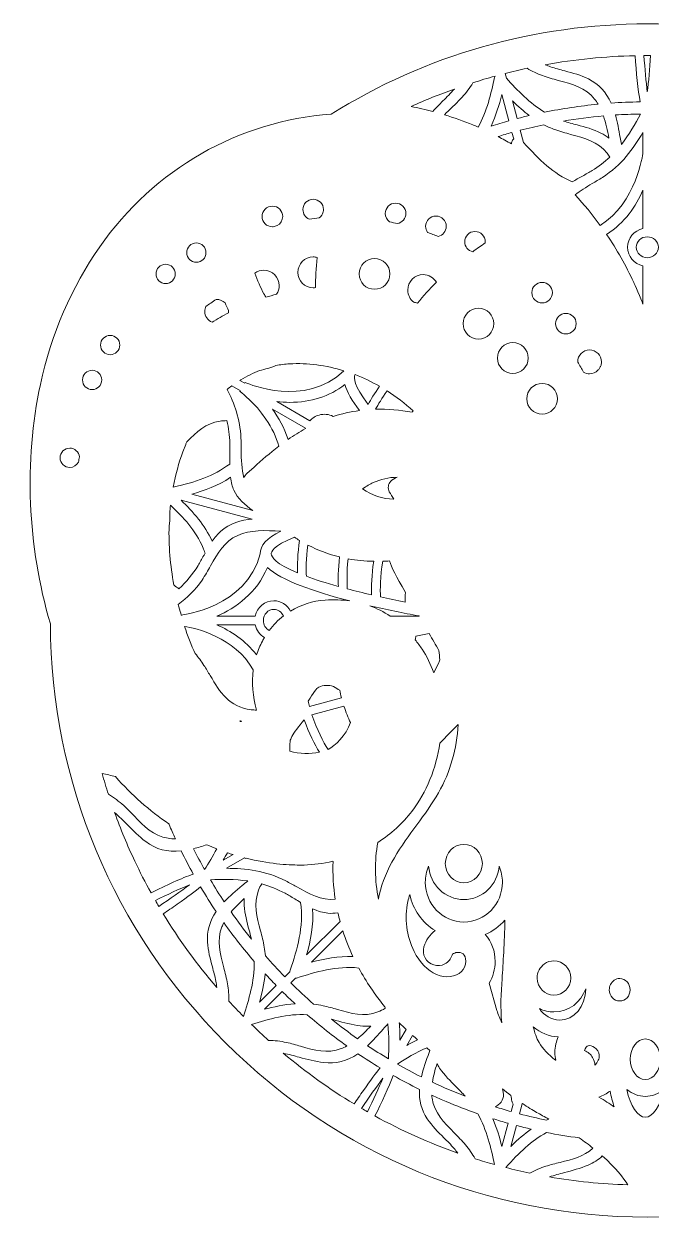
# Model space of a CAD drawing. Header units: millimetres. Extents: x 21 to 1249, y -321 to -29.
# Drawn here: x 951.9 to 1101.2, y -321 to -36.7 of the extents above; entities that cross this region are included whole.
import ezdxf

# ---------------------------------------------------------------- set-up
doc = ezdxf.new("R2010")
doc.units = ezdxf.units.MM
doc.header["$MEASUREMENT"] = 0
doc.layers.add('Layer 1', color=7, linetype='Continuous')

msp = doc.modelspace()

# ---------------------------------------------------------------- linework, layer by layer
at = {"layer": 'Layer 1', "lineweight": 0}
for points, knots in [([(1244.61, -123.29), (1244.06, -120.81), (1243.41, -118.34), (1242.69, -115.95), (1240.98, -110.27), (1238.72, -104.78), (1235.97, -99.64), (1232.57, -93.29), (1228.46, -87.51), (1223.75, -82.47), (1211.8, -69.69), (1196.03, -61.88), (1178.14, -59.89), (1155.08, -44.74), (1128.17, -36.73), (1100.31, -36.73), (1073.53, -36.73), (1047.5, -44.17), (1025.03, -58.25), (1002.99, -59.79), (982.92, -71.31), (969.94, -89.86), (963.28, -99.38), (958.4, -110.71), (955.83, -122.62), (951.89, -140.87), (952.73, -161.11), (958.19, -179.61), (958.39, -217.29), (973.17, -252.71), (999.81, -279.36), (1026.66, -306.2), (1062.35, -320.98), (1100.31, -320.98), (1138.28, -320.98), (1173.97, -306.2), (1200.81, -279.36), (1227.05, -253.12), (1241.82, -218.26), (1242.41, -181.19), (1248, -162.58), (1248.78, -142.01), (1244.61, -123.29)], [0, 0, 0, 0, 1, 1, 1, 2, 2, 2, 3, 3, 3, 4, 4, 4, 5, 5, 5, 6, 6, 6, 7, 7, 7, 8, 8, 8, 9, 9, 9, 10, 10, 10, 11, 11, 11, 12, 12, 12, 13, 13, 13, 14, 14, 14, 14]), ([(1097.44, -44.32), (1097.67, -48.18), (1098.06, -52.61), (1098.66, -55.3), (1096.28, -55.34), (1093.95, -55.44), (1091.73, -55.6), (1090.53, -52.95), (1088.76, -51.07), (1086.33, -49.86), (1084.51, -48.95), (1082.55, -48.43), (1080.66, -47.93), (1079.54, -47.63), (1078.38, -47.33), (1077.28, -46.94), (1076.85, -46.8), (1076.43, -46.63), (1076.02, -46.46), (1083.08, -45.18), (1090.25, -44.46), (1097.44, -44.32)], [0, 0, 0, 0, 1, 1, 1, 2, 2, 2, 3, 3, 3, 4, 4, 4, 5, 5, 5, 6, 6, 6, 7, 7, 7, 7]), ([(1100.06, -44.29), (1100.41, -44.29), (1100.76, -44.3), (1101.11, -44.3), (1100.9, -47.37), (1100.62, -50.59), (1100.32, -52.94), (1100.02, -50.59), (1099.74, -47.37), (1099.52, -44.29), (1099.7, -44.29), (1099.88, -44.29), (1100.06, -44.29)], [0, 0, 0, 0, 1, 1, 1, 2, 2, 2, 3, 3, 3, 4, 4, 4, 4]), ([(1071.69, -47.31), (1072.88, -48.01), (1074.08, -48.58), (1075.33, -49.04), (1076.58, -49.49), (1077.87, -49.84), (1079.12, -50.18), (1082.45, -51.07), (1085.59, -51.92), (1087.78, -54.66), (1088.06, -55.02), (1088.33, -55.42), (1088.6, -55.87), (1084.3, -56.28), (1080.02, -56.92), (1075.87, -57.76), (1072.31, -55.62), (1069.39, -52.61), (1066.77, -49.65), (1066.77, -49.65), (1066.47, -48.54), (1066.47, -48.54), (1068.2, -48.1), (1069.94, -47.69), (1071.69, -47.31)], [0, 0, 0, 0, 1, 1, 1, 2, 2, 2, 3, 3, 3, 4, 4, 4, 5, 5, 5, 6, 6, 6, 7, 7, 7, 8, 8, 8, 8]), ([(1056.24, -54.19), (1057.19, -53.14), (1058.04, -52), (1058.8, -50.75), (1060.55, -50.19), (1062.3, -49.67), (1064.07, -49.18), (1064.02, -49.28), (1063.97, -49.39), (1063.95, -49.51), (1063.1, -53.32), (1062.16, -57.58), (1060.05, -61.33), (1059.64, -61.15), (1059.22, -60.96), (1058.8, -60.79), (1056.57, -59.88), (1054.31, -59.08), (1052.02, -58.38), (1052.58, -57.8), (1053.17, -57.24), (1053.77, -56.66), (1054.59, -55.88), (1055.44, -55.06), (1056.24, -54.19)], [0, 0, 0, 0, 1, 1, 1, 2, 2, 2, 3, 3, 3, 4, 4, 4, 5, 5, 5, 6, 6, 6, 7, 7, 7, 8, 8, 8, 8]), ([(1054.38, -52.25), (1053.51, -53.23), (1052.57, -54.17), (1051.66, -55.08), (1050.84, -55.89), (1050.02, -56.72), (1049.22, -57.59), (1047.53, -57.14), (1045.83, -56.74), (1044.12, -56.41), (1047.48, -54.88), (1050.9, -53.5), (1054.38, -52.25)], [0, 0, 0, 0, 1, 1, 1, 2, 2, 2, 3, 3, 3, 4, 4, 4, 4]), ([(1067.35, -59.82), (1065.94, -60.21), (1064.52, -60.64), (1063.11, -61.09), (1064.27, -58.62), (1065.06, -56.01), (1065.68, -53.58), (1065.68, -53.58), (1067.35, -59.82), (1067.35, -59.82)], [0, 0, 0, 0, 1, 1, 1, 2, 2, 2, 3, 3, 3, 3]), ([(1069.35, -59.28), (1069.35, -59.28), (1068.21, -55.05), (1068.21, -55.05), (1069.61, -56.45), (1070.92, -57.6), (1072.21, -58.57), (1071.3, -58.78), (1070.35, -59.02), (1069.35, -59.28)], [0, 0, 0, 0, 1, 1, 1, 2, 2, 2, 3, 3, 3, 3]), ([(1080.39, -59.87), (1083.51, -59.34), (1086.69, -58.94), (1089.86, -58.66), (1090.44, -60.33), (1090.84, -62.13), (1091.2, -63.93), (1090.61, -63.47), (1089.98, -63.08), (1089.29, -62.73), (1087.46, -61.82), (1085.5, -61.3), (1083.61, -60.8), (1082.54, -60.52), (1081.44, -60.23), (1080.39, -59.87)], [0, 0, 0, 0, 1, 1, 1, 2, 2, 2, 3, 3, 3, 4, 4, 4, 5, 5, 5, 5]), ([(1094.16, -65.44), (1094.05, -64.88), (1093.95, -64.32), (1093.86, -63.77), (1093.54, -61.99), (1093.22, -60.16), (1092.74, -58.43), (1094.68, -58.31), (1096.68, -58.23), (1098.7, -58.2), (1097.47, -60.53), (1096, -63.11), (1094.16, -65.44)], [0, 0, 0, 0, 1, 1, 1, 2, 2, 2, 3, 3, 3, 4, 4, 4, 4]), ([(1082.07, -63.05), (1085.4, -63.94), (1088.54, -64.79), (1090.73, -67.54), (1090.96, -67.82), (1091.17, -68.13), (1091.38, -68.47), (1090.1, -69.68), (1088.72, -70.73), (1087.19, -71.67), (1086.49, -72.1), (1085.7, -72.54), (1084.87, -73), (1084.06, -73.44), (1083.23, -73.89), (1082.42, -74.38), (1078.01, -72.39), (1074.6, -69.18), (1070.88, -64.99), (1070.88, -64.99), (1070.09, -62.07), (1070.09, -62.07), (1071.94, -61.59), (1073.82, -61.15), (1075.68, -60.76), (1076.54, -61.2), (1077.41, -61.59), (1078.29, -61.91), (1079.53, -62.36), (1080.83, -62.71), (1082.07, -63.05)], [0, 0, 0, 0, 1, 1, 1, 2, 2, 2, 3, 3, 3, 4, 4, 4, 5, 5, 5, 6, 6, 6, 7, 7, 7, 8, 8, 8, 9, 9, 9, 10, 10, 10, 10]), ([(1068.51, -64.13), (1068.28, -64.3), (1068.12, -64.55), (1068.06, -64.85), (1068.02, -65.01), (1067.99, -65.17), (1067.95, -65.33), (1066.91, -64.72), (1065.85, -64.13), (1064.78, -63.57), (1065.89, -63.23), (1067, -62.9), (1068.09, -62.6), (1068.09, -62.6), (1068.51, -64.13), (1068.51, -64.13)], [0, 0, 0, 0, 1, 1, 1, 2, 2, 2, 3, 3, 3, 4, 4, 4, 5, 5, 5, 5]), ([(1099.28, -67.58), (1099.28, -67.58), (1097.67, -79.47), (1089.11, -84.73), (1087.24, -82.15), (1085.24, -79.72), (1083.11, -77.46), (1084.33, -76.49), (1085.74, -75.65), (1087.22, -74.77), (1088, -74.3), (1088.82, -73.82), (1089.63, -73.3), (1094.18, -70.39), (1097.01, -66.5), (1099.28, -62.58), (1099.28, -62.58), (1099.28, -67.58), (1099.28, -67.58)], [0, 0, 0, 0, 1, 1, 1, 2, 2, 2, 3, 3, 3, 4, 4, 4, 5, 5, 5, 6, 6, 6, 6]), ([(1099.28, -85.5), (1097.16, -85.96), (1095.61, -87.8), (1095.61, -89.94), (1095.61, -92.08), (1097.16, -93.92), (1099.29, -94.38), (1099.29, -94.38), (1099.29, -103.49), (1099.29, -103.49), (1098.87, -102.39), (1097.21, -98.58), (1097.08, -98.31), (1095.23, -94.32), (1093.06, -90.48), (1090.62, -86.87), (1094.97, -84.15), (1097.65, -80.09), (1099.28, -76.38), (1099.28, -76.38), (1099.28, -85.5), (1099.28, -85.5)], [0, 0, 0, 0, 1, 1, 1, 2, 2, 2, 3, 3, 3, 4, 4, 4, 5, 5, 5, 6, 6, 6, 7, 7, 7, 7]), ([(1020.77, -78.52), (1022.13, -78.52), (1023.23, -79.62), (1023.23, -80.98), (1023.23, -81.05), (1023.22, -81.12), (1023.22, -81.19), (1023.22, -81.19), (1023.16, -81.53), (1023.16, -81.53), (1023.03, -82.11), (1022.68, -82.62), (1022.19, -82.97), (1021.42, -83.04), (1020.62, -83.13), (1019.82, -83.24), (1018.91, -82.85), (1018.32, -81.97), (1018.32, -80.98), (1018.32, -79.62), (1019.42, -78.52), (1020.77, -78.52)], [0, 0, 0, 0, 1, 1, 1, 2, 2, 2, 3, 3, 3, 4, 4, 4, 5, 5, 5, 6, 6, 6, 7, 7, 7, 7]), ([(1040.38, -79.44), (1041.74, -79.44), (1042.84, -80.54), (1042.84, -81.9), (1042.84, -83.07), (1042, -84.07), (1040.87, -84.3), (1040.23, -84.15), (1039.6, -84.02), (1038.97, -83.89), (1038.31, -83.43), (1037.93, -82.7), (1037.93, -81.9), (1037.93, -80.54), (1039.03, -79.44), (1040.38, -79.44)], [0, 0, 0, 0, 1, 1, 1, 2, 2, 2, 3, 3, 3, 4, 4, 4, 5, 5, 5, 5]), ([(1011.06, -80.15), (1012.41, -80.15), (1013.51, -81.26), (1013.51, -82.61), (1013.51, -83.53), (1012.99, -84.38), (1012.17, -84.79), (1011.86, -84.88), (1011.56, -84.96), (1011.26, -85.05), (1011.19, -85.06), (1011.13, -85.06), (1011.06, -85.06), (1009.71, -85.06), (1008.61, -83.96), (1008.61, -82.61), (1008.61, -81.26), (1009.71, -80.15), (1011.06, -80.15)], [0, 0, 0, 0, 1, 1, 1, 2, 2, 2, 3, 3, 3, 4, 4, 4, 5, 5, 5, 6, 6, 6, 6]), ([(1050.55, -87.36), (1049.73, -87.03), (1048.88, -86.7), (1047.99, -86.39), (1047.7, -85.97), (1047.54, -85.48), (1047.54, -84.97), (1047.54, -83.62), (1048.64, -82.52), (1050, -82.52), (1051.35, -82.52), (1052.45, -83.62), (1052.45, -84.97), (1052.45, -86.12), (1051.65, -87.11), (1050.55, -87.36)], [0, 0, 0, 0, 1, 1, 1, 2, 2, 2, 3, 3, 3, 4, 4, 4, 5, 5, 5, 5]), ([(1056.84, -88.64), (1056.84, -87.29), (1057.94, -86.19), (1059.29, -86.19), (1060.65, -86.19), (1061.75, -87.29), (1061.75, -88.64), (1061.75, -88.73), (1061.74, -88.82), (1061.73, -88.91), (1060.77, -89.56), (1059.79, -90.26), (1058.75, -91.03), (1057.65, -90.78), (1056.84, -89.79), (1056.84, -88.64)], [0, 0, 0, 0, 1, 1, 1, 2, 2, 2, 3, 3, 3, 4, 4, 4, 5, 5, 5, 5]), ([(1100.32, -87.45), (1101.77, -87.45), (1102.96, -88.57), (1102.96, -89.94), (1102.96, -91.31), (1101.77, -92.43), (1100.32, -92.43), (1098.86, -92.43), (1097.68, -91.31), (1097.68, -89.94), (1097.68, -88.57), (1098.86, -87.45), (1100.32, -87.45)], [0, 0, 0, 0, 1, 1, 1, 2, 2, 2, 3, 3, 3, 4, 4, 4, 4]), ([(992.96, -88.92), (994.22, -88.92), (995.25, -89.95), (995.25, -91.22), (995.25, -92.49), (994.22, -93.52), (992.96, -93.52), (991.69, -93.52), (990.66, -92.49), (990.66, -91.22), (990.66, -89.95), (991.69, -88.92), (992.96, -88.92)], [0, 0, 0, 0, 1, 1, 1, 2, 2, 2, 3, 3, 3, 4, 4, 4, 4]), ([(1020.77, -92.25), (1021.09, -92.25), (1021.41, -92.29), (1021.71, -92.38), (1021.47, -94.94), (1021.34, -97.3), (1021.33, -99.54), (1021.15, -99.57), (1020.96, -99.59), (1020.77, -99.59), (1018.75, -99.59), (1017.11, -97.94), (1017.11, -95.92), (1017.11, -93.9), (1018.75, -92.25), (1020.77, -92.25)], [0, 0, 0, 0, 1, 1, 1, 2, 2, 2, 3, 3, 3, 4, 4, 4, 5, 5, 5, 5]), ([(1035.37, -92.63), (1037.4, -92.63), (1039.04, -94.27), (1039.04, -96.3), (1039.04, -98.32), (1037.4, -99.96), (1035.37, -99.96), (1033.35, -99.96), (1031.71, -98.32), (1031.71, -96.3), (1031.71, -94.27), (1033.35, -92.63), (1035.37, -92.63)], [0, 0, 0, 0, 1, 1, 1, 2, 2, 2, 3, 3, 3, 4, 4, 4, 4]), ([(985.64, -94), (986.91, -94), (987.94, -95.03), (987.94, -96.3), (987.94, -97.56), (986.91, -98.6), (985.64, -98.6), (984.38, -98.6), (983.35, -97.56), (983.35, -96.3), (983.35, -95.03), (984.38, -94), (985.64, -94)], [0, 0, 0, 0, 1, 1, 1, 2, 2, 2, 3, 3, 3, 4, 4, 4, 4]), ([(1009.01, -95.42), (1011.03, -95.42), (1012.68, -97.06), (1012.68, -99.08), (1012.68, -99.82), (1012.46, -100.53), (1012.05, -101.13), (1011.18, -101.36), (1010.33, -101.6), (1009.51, -101.86), (1009.35, -101.58), (1009.19, -101.3), (1009.03, -101.02), (1008.23, -99.55), (1007.51, -97.89), (1006.89, -96.09), (1007.51, -95.65), (1008.24, -95.42), (1009.01, -95.42)], [0, 0, 0, 0, 1, 1, 1, 2, 2, 2, 3, 3, 3, 4, 4, 4, 5, 5, 5, 6, 6, 6, 6]), ([(1046.95, -96.47), (1048.25, -96.47), (1049.46, -97.18), (1050.11, -98.28), (1048.44, -99.93), (1046.97, -101.57), (1045.64, -103.26), (1045.32, -103.19), (1044.85, -103.08), (1044.74, -103.06), (1043.84, -102.38), (1043.28, -101.32), (1043.28, -100.14), (1043.28, -98.11), (1044.93, -96.47), (1046.95, -96.47)], [0, 0, 0, 0, 1, 1, 1, 2, 2, 2, 3, 3, 3, 4, 4, 4, 5, 5, 5, 5]), ([(1072.82, -100.75), (1072.82, -99.4), (1073.92, -98.3), (1075.28, -98.3), (1076.63, -98.3), (1077.73, -99.4), (1077.73, -100.75), (1077.73, -102.1), (1076.63, -103.21), (1075.28, -103.21), (1073.92, -103.21), (1072.82, -102.1), (1072.82, -100.75)], [0, 0, 0, 0, 1, 1, 1, 2, 2, 2, 3, 3, 3, 4, 4, 4, 4]), ([(997.79, -102.37), (998.54, -102.37), (999.26, -102.67), (999.79, -103.2), (1000.06, -103.82), (1000.34, -104.43), (1000.62, -105.02), (1000.63, -105.08), (1000.63, -105.15), (1000.63, -105.21), (1000.63, -105.32), (1000.62, -105.44), (1000.61, -105.56), (999.25, -106.26), (997.94, -107.02), (996.68, -107.81), (995.65, -107.37), (994.96, -106.35), (994.96, -105.21), (994.96, -104.8), (995.04, -104.4), (995.21, -104.03), (995.95, -103.52), (996.81, -102.94), (997.65, -102.37), (997.7, -102.37), (997.75, -102.37), (997.79, -102.37)], [0, 0, 0, 0, 1, 1, 1, 2, 2, 2, 3, 3, 3, 4, 4, 4, 5, 5, 5, 6, 6, 6, 7, 7, 7, 8, 8, 8, 9, 9, 9, 9]), ([(1060.12, -104.48), (1062.14, -104.48), (1063.79, -106.12), (1063.79, -108.14), (1063.79, -110.17), (1062.14, -111.81), (1060.12, -111.81), (1058.1, -111.81), (1056.45, -110.17), (1056.45, -108.14), (1056.45, -106.12), (1058.1, -104.48), (1060.12, -104.48)], [0, 0, 0, 0, 1, 1, 1, 2, 2, 2, 3, 3, 3, 4, 4, 4, 4]), ([(1080.94, -110.6), (1079.58, -110.6), (1078.48, -109.5), (1078.48, -108.14), (1078.48, -106.79), (1079.58, -105.69), (1080.94, -105.69), (1082.29, -105.69), (1083.39, -106.79), (1083.39, -108.14), (1083.39, -109.5), (1082.29, -110.6), (1080.94, -110.6)], [0, 0, 0, 0, 1, 1, 1, 2, 2, 2, 3, 3, 3, 4, 4, 4, 4]), ([(972.43, -110.93), (973.7, -110.93), (974.73, -111.96), (974.73, -113.23), (974.73, -114.5), (973.7, -115.53), (972.43, -115.53), (971.17, -115.53), (970.13, -114.5), (970.13, -113.23), (970.13, -111.96), (971.17, -110.93), (972.43, -110.93)], [0, 0, 0, 0, 1, 1, 1, 2, 2, 2, 3, 3, 3, 4, 4, 4, 4]), ([(1068.31, -112.67), (1070.33, -112.67), (1071.97, -114.31), (1071.97, -116.34), (1071.97, -118.36), (1070.33, -120), (1068.31, -120), (1066.29, -120), (1064.64, -118.36), (1064.64, -116.34), (1064.64, -114.31), (1066.29, -112.67), (1068.31, -112.67)], [0, 0, 0, 0, 1, 1, 1, 2, 2, 2, 3, 3, 3, 4, 4, 4, 4]), ([(1089.21, -118.31), (1089.09, -118.51), (1088.96, -118.7), (1088.83, -118.9), (1088.78, -118.98), (1088.72, -119.07), (1088.66, -119.15), (1088.66, -119.15), (1088.58, -119.26), (1088.58, -119.26), (1088.04, -119.79), (1087.34, -120.09), (1086.58, -120.09), (1086.07, -120.09), (1085.58, -119.95), (1085.14, -119.68), (1084.7, -118.9), (1084.24, -118.09), (1083.75, -117.28), (1083.75, -117.27), (1083.75, -117.26), (1083.75, -117.25), (1083.75, -115.68), (1085.02, -114.41), (1086.58, -114.41), (1088.15, -114.41), (1089.42, -115.68), (1089.42, -117.25), (1089.42, -117.62), (1089.35, -117.97), (1089.21, -118.31)], [0, 0, 0, 0, 1, 1, 1, 2, 2, 2, 3, 3, 3, 4, 4, 4, 5, 5, 5, 6, 6, 6, 7, 7, 7, 8, 8, 8, 9, 9, 9, 10, 10, 10, 10]), ([(968.13, -123.85), (966.87, -123.85), (965.84, -122.82), (965.84, -121.55), (965.84, -120.28), (966.87, -119.25), (968.13, -119.25), (969.4, -119.25), (970.43, -120.28), (970.43, -121.55), (970.43, -122.82), (969.4, -123.85), (968.13, -123.85)], [0, 0, 0, 0, 1, 1, 1, 2, 2, 2, 3, 3, 3, 4, 4, 4, 4]), ([(1003.52, -121.53), (1004.99, -120.63), (1006.49, -119.88), (1008.01, -119.29), (1009.31, -119.02), (1010.6, -118.65), (1011.88, -118.14), (1012.97, -117.92), (1014.05, -117.77), (1015.11, -117.71), (1015.11, -117.71), (1015.12, -117.71), (1015.12, -117.71), (1019.43, -117.48), (1023.84, -118.07), (1028.1, -119.38), (1018.79, -128.3), (1005.14, -122.39), (1005, -122.32), (1005, -122.32), (1004.56, -122.12), (1004.56, -122.12), (1004.56, -122.12), (1004.47, -122.33), (1004.47, -122.33), (1004.47, -122.33), (1003.32, -121.66), (1003.32, -121.66), (1003.32, -121.66), (1003.52, -121.53), (1003.52, -121.53)], [0, 0, 0, 0, 1, 1, 1, 2, 2, 2, 3, 3, 3, 4, 4, 4, 5, 5, 5, 6, 6, 6, 7, 7, 7, 8, 8, 8, 9, 9, 9, 10, 10, 10, 10]), ([(1030.71, -120.36), (1030.72, -120.34), (1030.73, -120.32), (1030.75, -120.29), (1032.74, -121.06), (1034.69, -121.98), (1036.57, -123.06), (1035.39, -124.72), (1034.48, -126.26), (1033.87, -127.38), (1030.39, -122.85), (1030.39, -121.04), (1030.71, -120.36)], [0, 0, 0, 0, 1, 1, 1, 2, 2, 2, 3, 3, 3, 4, 4, 4, 4]), ([(1001.41, -122.94), (1001.41, -122.94), (1003.44, -124.12), (1003.44, -124.12), (1003.44, -124.12), (1003.31, -124.29), (1003.31, -124.29), (1003.31, -124.29), (1003.7, -124.57), (1003.7, -124.57), (1003.73, -124.6), (1006.86, -126.93), (1009.51, -130.86), (1010.96, -133), (1011.98, -135.17), (1012.58, -137.35), (1010.48, -138.96), (1008.5, -140.67), (1006.61, -142.37), (1006.61, -142.37), (1005.05, -143.78), (1005.05, -143.78), (1004.71, -144.08), (1004.46, -144.45), (1004.29, -144.85), (1003.69, -142.8), (1003.66, -140.57), (1003.63, -138.16), (1003.62, -137.25), (1003.6, -136.3), (1003.56, -135.33), (1003.36, -130.92), (1002.02, -127.17), (1000.29, -123.8), (1000.66, -123.51), (1001.03, -123.22), (1001.4, -122.95), (1001.4, -122.95), (1001.41, -122.94), (1001.41, -122.94)], [0, 0, 0, 0, 1, 1, 1, 2, 2, 2, 3, 3, 3, 4, 4, 4, 5, 5, 5, 6, 6, 6, 7, 7, 7, 8, 8, 8, 9, 9, 9, 10, 10, 10, 11, 11, 11, 12, 12, 12, 13, 13, 13, 13]), ([(1031.79, -128.84), (1029.65, -129.13), (1027.54, -129.59), (1025.51, -130.24), (1024.48, -129.7), (1023.31, -129.58), (1022.17, -129.91), (1021.32, -130.16), (1020.58, -130.63), (1019.99, -131.28), (1019.99, -131.28), (1012.08, -126.72), (1012.08, -126.72), (1013.12, -126.83), (1014.15, -126.89), (1015.16, -126.89), (1020.26, -126.89), (1024.68, -125.47), (1028.31, -122.65), (1028.84, -124.43), (1030.08, -126.54), (1031.79, -128.84)], [0, 0, 0, 0, 1, 1, 1, 2, 2, 2, 3, 3, 3, 4, 4, 4, 5, 5, 5, 6, 6, 6, 7, 7, 7, 7]), ([(1044.31, -129.26), (1041.43, -128.69), (1038.51, -128.44), (1035.61, -128.53), (1036.21, -127.44), (1037.15, -125.86), (1038.38, -124.15), (1040.56, -125.54), (1042.63, -127.14), (1044.56, -128.93), (1044.47, -129.04), (1044.39, -129.15), (1044.31, -129.26)], [0, 0, 0, 0, 1, 1, 1, 2, 2, 2, 3, 3, 3, 4, 4, 4, 4]), ([(1075.28, -122.38), (1077.29, -122.38), (1078.94, -124.02), (1078.94, -126.04), (1078.94, -128.06), (1077.29, -129.7), (1075.28, -129.7), (1073.26, -129.7), (1071.62, -128.06), (1071.62, -126.04), (1071.62, -124.02), (1073.26, -122.38), (1075.28, -122.38)], [0, 0, 0, 0, 1, 1, 1, 2, 2, 2, 3, 3, 3, 4, 4, 4, 4]), ([(1018.94, -133.11), (1017.51, -133.91), (1016.14, -134.78), (1014.81, -135.71), (1013.92, -132.95), (1012.53, -130.52), (1011.05, -128.51), (1011.05, -128.51), (1018.95, -133.07), (1018.95, -133.07), (1018.95, -133.09), (1018.95, -133.1), (1018.94, -133.11)], [0, 0, 0, 0, 1, 1, 1, 2, 2, 2, 3, 3, 3, 4, 4, 4, 4]), ([(990.41, -136.95), (990.5, -136.73), (990.6, -136.5), (990.7, -136.28), (993.02, -133.97), (995.27, -131.85), (998.59, -131.35), (999.1, -131.28), (999.64, -131.24), (1000.22, -131.25), (1000.64, -133.01), (1000.88, -134.78), (1000.93, -136.63), (1000.96, -137.45), (1000.94, -138.36), (1000.92, -139.31), (1000.9, -140.05), (1000.88, -140.81), (1000.89, -141.58), (997.08, -144.48), (992.72, -145.93), (987.44, -147.07), (987.99, -144.15), (988.76, -141.33), (989.76, -138.64), (989.76, -138.64), (990.41, -136.95), (990.41, -136.95)], [0, 0, 0, 0, 1, 1, 1, 2, 2, 2, 3, 3, 3, 4, 4, 4, 5, 5, 5, 6, 6, 6, 7, 7, 7, 8, 8, 8, 9, 9, 9, 9]), ([(964.88, -141.1), (964.5, -141.89), (963.7, -142.39), (962.82, -142.39), (961.55, -142.39), (960.52, -141.36), (960.52, -140.09), (960.52, -138.83), (961.55, -137.8), (962.82, -137.8), (964.02, -137.8), (965.01, -138.71), (965.11, -139.9), (965.03, -140.3), (964.95, -140.7), (964.88, -141.1)], [0, 0, 0, 0, 1, 1, 1, 2, 2, 2, 3, 3, 3, 4, 4, 4, 5, 5, 5, 5]), ([(991.86, -148.73), (994.83, -147.94), (998.07, -146.79), (1001.07, -144.75), (1001.23, -145.96), (1001.51, -146.97), (1001.89, -147.83), (1002.79, -149.82), (1004.52, -151.38), (1006.41, -152.62), (1006.41, -152.62), (991.86, -148.73), (991.86, -148.73)], [0, 0, 0, 0, 1, 1, 1, 2, 2, 2, 3, 3, 3, 4, 4, 4, 4]), ([(1040.75, -144.72), (1040.08, -144.99), (1039.54, -145.3), (1039.22, -145.67), (1038.61, -146.37), (1038.48, -147.36), (1038.9, -148.17), (1039.22, -148.79), (1039.59, -149.39), (1040, -149.96), (1037.22, -149.88), (1034.79, -149.07), (1032.54, -147.47), (1033.43, -146.87), (1034.27, -146.38), (1035.07, -146.01), (1036.83, -145.19), (1038.78, -144.76), (1040.75, -144.72)], [0, 0, 0, 0, 1, 1, 1, 2, 2, 2, 3, 3, 3, 4, 4, 4, 5, 5, 5, 6, 6, 6, 6]), ([(1006.26, -154.73), (1003.62, -154.93), (1000.96, -155.66), (998.73, -157.64), (998.04, -158.26), (997.39, -159.01), (996.73, -159.97), (994.95, -156.13), (992.19, -152.99), (989.31, -150.18), (989.31, -150.18), (1006.26, -154.73), (1006.26, -154.73)], [0, 0, 0, 0, 1, 1, 1, 2, 2, 2, 3, 3, 3, 4, 4, 4, 4]), ([(987.6, -170.42), (986.72, -165.69), (986.34, -160.96), (986.46, -156.32), (986.65, -155.58), (986.7, -154.59), (986.61, -153.31), (986.66, -152.66), (986.72, -152.02), (986.79, -151.38), (989.8, -154.21), (992.85, -157.45), (994.56, -161.6), (994.71, -161.96), (994.85, -162.35), (995.02, -162.82), (994.91, -163.01), (994.81, -163.21), (994.7, -163.4), (994.25, -164.22), (993.83, -165), (993.38, -165.74), (992.07, -167.84), (990.58, -169.66), (988.82, -171.29), (988.39, -171.02), (988, -170.75), (987.65, -170.46), (987.65, -170.46), (987.65, -170.46), (987.65, -170.46), (987.63, -170.45), (987.62, -170.44), (987.6, -170.42)], [0, 0, 0, 0, 1, 1, 1, 2, 2, 2, 3, 3, 3, 4, 4, 4, 5, 5, 5, 6, 6, 6, 7, 7, 7, 8, 8, 8, 9, 9, 9, 10, 10, 10, 11, 11, 11, 11]), ([(994.31, -169.23), (994.31, -169.23), (994.31, -169.23), (994.31, -169.23), (995.05, -168.14), (995.71, -166.97), (996.34, -165.85), (998.03, -162.85), (999.62, -160.01), (1002.79, -158.57), (1005.74, -157.24), (1009.43, -157.37), (1013.06, -157.58), (1009.7, -159.2), (1008.13, -160.95), (1008.17, -162.99), (1004.82, -175.74), (989.66, -177.54), (989.5, -177.56), (989.5, -177.56), (989.37, -177.57), (989.37, -177.57), (989.25, -177.03), (989.05, -176.38), (988.76, -175.62), (988.71, -175.43), (988.67, -175.24), (988.62, -175.05), (990.73, -173.47), (992.69, -171.6), (994.31, -169.23)], [0, 0, 0, 0, 1, 1, 1, 2, 2, 2, 3, 3, 3, 4, 4, 4, 5, 5, 5, 6, 6, 6, 7, 7, 7, 8, 8, 8, 9, 9, 9, 10, 10, 10, 10]), ([(1017.03, -167.51), (1011.76, -165.32), (1010.85, -163.76), (1010.79, -163), (1010.75, -162.55), (1011.1, -161.04), (1016.32, -159.03), (1016.73, -159.29), (1017.13, -159.55), (1017.54, -159.8), (1017.05, -162.9), (1016.99, -165.7), (1017.03, -167.51)], [0, 0, 0, 0, 1, 1, 1, 2, 2, 2, 3, 3, 3, 4, 4, 4, 4]), ([(1026.78, -170.74), (1023.87, -169.93), (1021.3, -169.12), (1019.14, -168.33), (1019.08, -166.89), (1019.06, -164.1), (1019.51, -160.89), (1021.91, -162.13), (1024.42, -163.07), (1027.04, -163.72), (1026.68, -166.7), (1026.71, -169.25), (1026.78, -170.74)], [0, 0, 0, 0, 1, 1, 1, 2, 2, 2, 3, 3, 3, 4, 4, 4, 4]), ([(1035.18, -164.76), (1034.67, -168.01), (1034.63, -170.9), (1034.69, -172.75), (1032.66, -172.27), (1030.71, -171.79), (1028.88, -171.31), (1028.82, -170.23), (1028.72, -167.48), (1029.1, -164.16), (1031.07, -164.52), (1033.09, -164.72), (1035.18, -164.76)], [0, 0, 0, 0, 1, 1, 1, 2, 2, 2, 3, 3, 3, 4, 4, 4, 4]), ([(1042.7, -174.48), (1040.68, -174.07), (1038.69, -173.65), (1036.79, -173.22), (1036.72, -171.61), (1036.71, -168.38), (1037.32, -164.74), (1037.86, -164.73), (1038.41, -164.7), (1038.97, -164.65), (1039.42, -166.23), (1040.5, -168.3), (1042.71, -172.15), (1042.68, -173.04), (1042.68, -173.83), (1042.7, -174.48)], [0, 0, 0, 0, 1, 1, 1, 2, 2, 2, 3, 3, 3, 4, 4, 4, 5, 5, 5, 5]), ([(1029.48, -174.19), (1027.63, -173.93), (1025.68, -173.87), (1023.62, -174), (1020.65, -174.19), (1017.84, -175.11), (1015.39, -176.6), (1014.61, -175.13), (1013.1, -174.15), (1011.4, -174.15), (1009.26, -174.15), (1007.42, -175.7), (1006.96, -177.83), (1006.96, -177.83), (997.84, -177.83), (997.84, -177.83), (1002.34, -175.84), (1007.35, -172.34), (1009.86, -166.19), (1013.12, -169.27), (1020.92, -171.98), (1029.48, -174.19)], [0, 0, 0, 0, 1, 1, 1, 2, 2, 2, 3, 3, 3, 4, 4, 4, 5, 5, 5, 6, 6, 6, 7, 7, 7, 7]), ([(1008.91, -178.86), (1008.91, -177.4), (1010.03, -176.22), (1011.4, -176.22), (1012.41, -176.22), (1013.28, -176.86), (1013.67, -177.78), (1012.41, -178.76), (1011.28, -179.92), (1010.3, -181.22), (1009.48, -180.79), (1008.91, -179.89), (1008.91, -178.86)], [0, 0, 0, 0, 1, 1, 1, 2, 2, 2, 3, 3, 3, 4, 4, 4, 4]), ([(1039.1, -177.82), (1037.56, -176.79), (1035.94, -175.97), (1034.22, -175.35), (1038.25, -176.28), (1042.29, -177.09), (1045.98, -177.78), (1045.98, -177.8), (1045.99, -177.81), (1046, -177.82), (1046, -177.82), (1039.1, -177.82), (1039.1, -177.82)], [0, 0, 0, 0, 1, 1, 1, 2, 2, 2, 3, 3, 3, 4, 4, 4, 4]), ([(1006.52, -190.62), (1006.12, -193.67), (1006.38, -196.91), (1007.28, -200.22), (1006.86, -200.19), (1006.43, -200.16), (1006.01, -200.11), (1000.68, -199.44), (998.62, -195.97), (996.24, -191.96), (995.77, -191.17), (995.28, -190.36), (994.76, -189.54), (994.11, -188.53), (993.41, -187.6), (992.68, -186.75), (991.74, -184.66), (990.89, -182.49), (990.15, -180.26), (992.69, -180.69), (1002.1, -182.79), (1006.52, -190.62)], [0, 0, 0, 0, 1, 1, 1, 2, 2, 2, 3, 3, 3, 4, 4, 4, 5, 5, 5, 6, 6, 6, 7, 7, 7, 7]), ([(1009.14, -182.93), (1008.98, -183.2), (1008.83, -183.47), (1008.68, -183.75), (1008.12, -184.81), (1007.66, -185.92), (1007.3, -187.06), (1004.64, -183.58), (1001.1, -181.33), (997.84, -179.89), (997.84, -179.89), (1006.96, -179.89), (1006.96, -179.89), (1007.25, -181.2), (1008.06, -182.29), (1009.14, -182.93)], [0, 0, 0, 0, 1, 1, 1, 2, 2, 2, 3, 3, 3, 4, 4, 4, 5, 5, 5, 5]), ([(1050.72, -186.04), (1050.76, -186.76), (1050.84, -187.49), (1050.96, -188.24), (1050.84, -188.53), (1050.71, -188.82), (1050.58, -189.1), (1050.24, -189.84), (1049.87, -190.58), (1049.47, -191.33), (1048.74, -189.24), (1047.81, -187.35), (1046.69, -185.68), (1046.17, -184.9), (1045.63, -184.16), (1045.07, -183.45), (1045.12, -183.16), (1045.17, -182.86), (1045.24, -182.57), (1046.29, -182.37), (1047.35, -182.17), (1048.41, -181.98), (1049.16, -183.29), (1049.93, -184.65), (1050.72, -186.04)], [0, 0, 0, 0, 1, 1, 1, 2, 2, 2, 3, 3, 3, 4, 4, 4, 5, 5, 5, 6, 6, 6, 7, 7, 7, 8, 8, 8, 8]), ([(1019.61, -198.04), (1020.71, -196.16), (1021.63, -194.97), (1022.11, -194.74), (1023.15, -194.25), (1024.42, -194.19), (1025.62, -194.57), (1026.17, -194.94), (1026.64, -195.22), (1027.08, -195.43), (1027.21, -196.04), (1027.34, -196.67), (1027.51, -197.3), (1027.51, -197.3), (1019.91, -199.33), (1019.91, -199.33), (1019.8, -198.9), (1019.7, -198.46), (1019.61, -198.04)], [0, 0, 0, 0, 1, 1, 1, 2, 2, 2, 3, 3, 3, 4, 4, 4, 5, 5, 5, 6, 6, 6, 6]), ([(1020.48, -201.32), (1020.48, -201.32), (1028.1, -199.28), (1028.1, -199.28), (1028.57, -200.68), (1029.1, -201.99), (1029.64, -203.18), (1028.64, -206.24), (1025.94, -208.73), (1024.3, -209.59), (1023.25, -207.85), (1021.63, -204.84), (1020.48, -201.32)], [0, 0, 0, 0, 1, 1, 1, 2, 2, 2, 3, 3, 3, 4, 4, 4, 4]), ([(1003.67, -202.83), (1003.66, -202.87), (1003.65, -202.91), (1003.65, -202.95), (1003.6, -202.95), (1003.55, -202.95), (1003.5, -202.94), (1003.43, -202.88), (1003.37, -202.82), (1003.31, -202.76), (1003.43, -202.78), (1003.55, -202.8), (1003.67, -202.83)], [0, 0, 0, 0, 1, 1, 1, 2, 2, 2, 3, 3, 3, 4, 4, 4, 4]), ([(1022.25, -210.21), (1019.96, -210.68), (1017.59, -210.6), (1015.19, -210), (1015.19, -209.74), (1015.19, -209.47), (1015.2, -209.21), (1015.22, -208.58), (1015.26, -207.95), (1015.3, -207.33), (1015.39, -207.18), (1015.47, -207.02), (1015.53, -206.86), (1015.53, -206.86), (1015.67, -206.49), (1015.67, -206.49), (1016.27, -205.47), (1017.21, -204.16), (1018.66, -202.5), (1019.75, -205.7), (1021.19, -208.43), (1022.25, -210.21)], [0, 0, 0, 0, 1, 1, 1, 2, 2, 2, 3, 3, 3, 4, 4, 4, 5, 5, 5, 6, 6, 6, 7, 7, 7, 7]), ([(1036.49, -244.31), (1036.42, -244.6), (1036.36, -244.9), (1036.31, -245.2), (1035.43, -240.78), (1035.37, -236.14), (1036.14, -231.72), (1039.31, -229.7), (1042.11, -227.15), (1044.25, -224.34), (1047.76, -219.72), (1050.06, -214.12), (1050.92, -208.07), (1052.35, -206.57), (1053.81, -205.09), (1055.29, -203.64), (1055.01, -209.34), (1053.4, -214.96), (1050.61, -219.9), (1049.14, -222.49), (1047.26, -225.06), (1045.44, -227.54), (1041.74, -232.58), (1037.92, -237.8), (1036.49, -244.31)], [0, 0, 0, 0, 1, 1, 1, 2, 2, 2, 3, 3, 3, 4, 4, 4, 5, 5, 5, 6, 6, 6, 7, 7, 7, 8, 8, 8, 8]), ([(970.52, -215.3), (971.56, -215.53), (972.63, -215.77), (973.71, -216.04), (977.55, -220.42), (981.79, -224.18), (986.4, -227.27), (986.43, -227.34), (986.46, -227.42), (986.49, -227.49), (986.93, -228.54), (987.41, -229.63), (987.98, -230.87), (987.36, -230.87), (986.78, -230.82), (986.21, -230.74), (982.7, -230.19), (980.48, -227.87), (978.13, -225.41), (977.34, -224.58), (976.53, -223.73), (975.65, -222.94), (974.54, -221.93), (973.34, -221.05), (972.01, -220.25), (971.48, -218.61), (970.98, -216.96), (970.52, -215.3)], [0, 0, 0, 0, 1, 1, 1, 2, 2, 2, 3, 3, 3, 4, 4, 4, 5, 5, 5, 6, 6, 6, 7, 7, 7, 8, 8, 8, 9, 9, 9, 9]), ([(978.3, -236.18), (976.51, -232.4), (974.91, -228.53), (973.49, -224.6), (974.56, -225.52), (975.57, -226.53), (976.54, -227.52), (977.91, -228.89), (979.32, -230.32), (980.91, -231.53), (983.35, -233.38), (986.04, -234.09), (989.34, -233.74), (990.24, -235.58), (991.21, -237.44), (992.23, -239.28), (989.55, -240.16), (985.57, -242.03), (982.16, -243.73), (980.79, -241.26), (979.51, -238.74), (978.3, -236.18)], [0, 0, 0, 0, 1, 1, 1, 2, 2, 2, 3, 3, 3, 4, 4, 4, 5, 5, 5, 6, 6, 6, 7, 7, 7, 7]), ([(995.46, -232.28), (996.25, -232.63), (997.03, -232.95), (997.8, -233.25), (996.88, -235.02), (995.86, -236.69), (994.9, -238.19), (994.01, -236.6), (993.13, -234.93), (992.28, -233.21), (993.33, -232.95), (994.4, -232.63), (995.46, -232.28)], [0, 0, 0, 0, 1, 1, 1, 2, 2, 2, 3, 3, 3, 4, 4, 4, 4]), ([(1056.64, -232.18), (1059.08, -232.18), (1061.05, -234.23), (1061.05, -236.76), (1061.05, -239.28), (1059.08, -241.33), (1056.64, -241.33), (1054.21, -241.33), (1052.23, -239.28), (1052.23, -236.76), (1052.23, -234.23), (1054.21, -232.18), (1056.64, -232.18)], [0, 0, 0, 0, 1, 1, 1, 2, 2, 2, 3, 3, 3, 4, 4, 4, 4]), ([(1001.68, -234.62), (1001.68, -234.62), (999.35, -235.96), (999.35, -235.96), (999.69, -235.38), (1000.02, -234.78), (1000.34, -234.18), (1000.79, -234.33), (1001.24, -234.48), (1001.68, -234.62)], [0, 0, 0, 0, 1, 1, 1, 2, 2, 2, 3, 3, 3, 3]), ([(1000.14, -237.89), (1000.14, -237.89), (1004.45, -235.4), (1004.45, -235.4), (1004.46, -235.4), (1004.47, -235.41), (1004.48, -235.41), (1004.48, -235.41), (1004.56, -235.59), (1004.56, -235.59), (1004.56, -235.59), (1004.79, -235.49), (1004.79, -235.49), (1010.09, -236.81), (1014.57, -237.11), (1017.55, -237.11), (1017.93, -237.11), (1018.29, -237.11), (1018.62, -237.1), (1020.82, -237.04), (1023.15, -236.74), (1025.41, -236.21), (1025.43, -236.23), (1025.46, -236.25), (1025.49, -236.27), (1025.39, -239.26), (1025.57, -242.31), (1026.02, -245.26), (1022.65, -245.56), (1019.86, -244), (1016.73, -242.25), (1015.93, -241.8), (1015.11, -241.34), (1014.25, -240.89), (1009.46, -238.41), (1004.67, -237.89), (1000.14, -237.89)], [0, 0, 0, 0, 1, 1, 1, 2, 2, 2, 3, 3, 3, 4, 4, 4, 5, 5, 5, 6, 6, 6, 7, 7, 7, 8, 8, 8, 9, 9, 9, 10, 10, 10, 11, 11, 11, 12, 12, 12, 12]), ([(1056.64, -250.69), (1051.58, -250.69), (1047.47, -246.44), (1047.47, -241.22), (1047.47, -239.88), (1047.74, -238.58), (1048.25, -237.39), (1048.57, -241.83), (1052.21, -245.33), (1056.64, -245.33), (1061.07, -245.33), (1064.71, -241.83), (1065.03, -237.39), (1065.54, -238.58), (1065.82, -239.88), (1065.82, -241.22), (1065.82, -246.44), (1061.7, -250.69), (1056.64, -250.69)], [0, 0, 0, 0, 1, 1, 1, 2, 2, 2, 3, 3, 3, 4, 4, 4, 5, 5, 5, 6, 6, 6, 6]), ([(1005.18, -240.9), (1004.75, -241.27), (1004.32, -241.63), (1003.89, -241.99), (1002.41, -243.23), (1000.89, -244.51), (999.59, -245.88), (998.48, -244.2), (997.37, -242.43), (996.29, -240.6), (999.02, -240.48), (1002.12, -240.45), (1005.18, -240.9)], [0, 0, 0, 0, 1, 1, 1, 2, 2, 2, 3, 3, 3, 4, 4, 4, 4]), ([(1007.78, -243.06), (1007.97, -242.58), (1008.21, -242.1), (1008.51, -241.59), (1010.44, -242.12), (1012.26, -242.85), (1014.06, -243.82), (1014.79, -244.21), (1015.56, -244.68), (1016.38, -245.17), (1016.83, -245.45), (1017.29, -245.73), (1017.76, -246.01), (1018.56, -251.81), (1016.98, -257.18), (1015.29, -262.18), (1015.28, -262.2), (1015.28, -262.22), (1015.27, -262.24), (1015.23, -262.33), (1015.2, -262.43), (1015.19, -262.53), (1015.19, -262.53), (1014, -263.72), (1014, -263.72), (1012.4, -262.08), (1010.85, -260.4), (1009.39, -258.73), (1009.33, -258.02), (1009.25, -257.32), (1009.13, -256.65), (1008.9, -255.35), (1008.56, -254.06), (1008.22, -252.81), (1007.33, -249.48), (1006.5, -246.33), (1007.78, -243.06)], [0, 0, 0, 0, 1, 1, 1, 2, 2, 2, 3, 3, 3, 4, 4, 4, 5, 5, 5, 6, 6, 6, 7, 7, 7, 8, 8, 8, 9, 9, 9, 10, 10, 10, 11, 11, 11, 12, 12, 12, 12]), ([(983.19, -245.55), (986.01, -244.17), (989.04, -242.75), (991.29, -241.81), (989.34, -243.29), (986.61, -245.2), (984, -246.95), (983.72, -246.49), (983.45, -246.02), (983.19, -245.55)], [0, 0, 0, 0, 1, 1, 1, 2, 2, 2, 3, 3, 3, 3]), ([(985.05, -248.72), (986.06, -248.05), (987.21, -247.26), (988.4, -246.44), (990.94, -244.67), (992.77, -243.31), (993.97, -242.31), (995.18, -244.36), (996.42, -246.34), (997.67, -248.21), (996.12, -250.48), (995.44, -252.86), (995.6, -255.47), (995.72, -257.5), (996.25, -259.46), (996.77, -261.35), (997.07, -262.47), (997.38, -263.62), (997.6, -264.77), (997.7, -265.27), (997.77, -265.78), (997.84, -266.29), (993.09, -260.76), (988.82, -254.89), (985.05, -248.72)], [0, 0, 0, 0, 1, 1, 1, 2, 2, 2, 3, 3, 3, 4, 4, 4, 5, 5, 5, 6, 6, 6, 7, 7, 7, 8, 8, 8, 8]), ([(1056.08, -262.5), (1054.71, -263.81), (1052.27, -264.1), (1050.16, -263.21), (1048.04, -262.32), (1046.14, -260.35), (1044.79, -257.67), (1044.79, -257.67), (1044.79, -257.67), (1044.79, -257.67), (1042.99, -254.07), (1042.45, -249.75), (1043.32, -245.82), (1043.44, -245.26), (1043.6, -244.69), (1043.78, -244.13), (1044.55, -247.7), (1046.72, -250.82), (1049.81, -252.73), (1048.53, -253.72), (1047.6, -255.03), (1047.14, -256.56), (1046.58, -258.4), (1047.63, -260.36), (1049.48, -260.92), (1050.37, -261.19), (1051.32, -261.1), (1052.14, -260.66), (1052.97, -260.21), (1053.57, -259.48), (1053.84, -258.58), (1053.93, -258.29), (1054.38, -258.07), (1054.74, -257.98), (1055.49, -257.79), (1056.19, -257.98), (1056.48, -258.27), (1056.88, -258.66), (1057.09, -259.28), (1057.09, -260.02), (1057.08, -260.98), (1056.7, -261.91), (1056.08, -262.5)], [0, 0, 0, 0, 1, 1, 1, 2, 2, 2, 3, 3, 3, 4, 4, 4, 5, 5, 5, 6, 6, 6, 7, 7, 7, 8, 8, 8, 9, 9, 9, 10, 10, 10, 11, 11, 11, 12, 12, 12, 13, 13, 13, 14, 14, 14, 14]), ([(1004.36, -245.1), (1004.31, -245.63), (1004.31, -246.17), (1004.34, -246.72), (1004.47, -248.75), (1005, -250.71), (1005.51, -252.6), (1005.7, -253.31), (1005.9, -254.04), (1006.07, -254.77), (1004.4, -252.67), (1002.77, -250.5), (1001.23, -248.28), (1002.17, -247.15), (1003.26, -246.1), (1004.36, -245.1)], [0, 0, 0, 0, 1, 1, 1, 2, 2, 2, 3, 3, 3, 4, 4, 4, 5, 5, 5, 5]), ([(1020.62, -247.52), (1021.97, -248.13), (1023.14, -248.47), (1024.24, -248.58), (1025.04, -248.66), (1025.84, -248.61), (1026.64, -248.47), (1026.79, -249.17), (1026.97, -249.86), (1027.16, -250.56), (1027.16, -250.56), (1019.2, -258.52), (1019.2, -258.52), (1020.19, -255.09), (1020.92, -251.42), (1020.62, -247.52)], [0, 0, 0, 0, 1, 1, 1, 2, 2, 2, 3, 3, 3, 4, 4, 4, 5, 5, 5, 5]), ([(1000.71, -269.54), (1000.73, -268.12), (1000.62, -266.75), (1000.39, -265.4), (1000.16, -264.1), (999.81, -262.8), (999.48, -261.56), (998.59, -258.23), (997.75, -255.08), (999.04, -251.81), (999.17, -251.49), (999.32, -251.16), (999.49, -250.83), (1001.77, -254.05), (1004.21, -257.17), (1006.75, -260.11), (1006.8, -264.77), (1005.45, -269.26), (1004.15, -273.15), (1002.98, -271.96), (1001.83, -270.76), (1000.71, -269.54)], [0, 0, 0, 0, 1, 1, 1, 2, 2, 2, 3, 3, 3, 4, 4, 4, 5, 5, 5, 6, 6, 6, 7, 7, 7, 7]), ([(1027.83, -252.81), (1028.5, -254.87), (1029.3, -256.91), (1030.24, -258.9), (1026.75, -258.8), (1023.41, -259.44), (1020.39, -260.25), (1020.39, -260.25), (1027.83, -252.81), (1027.83, -252.81)], [0, 0, 0, 0, 1, 1, 1, 2, 2, 2, 3, 3, 3, 3]), ([(1061.73, -253.64), (1063.52, -252.87), (1065.13, -251.7), (1066.42, -250.23), (1066.29, -255.61), (1065.99, -260.45), (1065.74, -264.24), (1065.51, -267.55), (1065.27, -271.15), (1065.69, -274.7), (1065.19, -273.72), (1064.79, -272.73), (1064.51, -271.74), (1064.51, -271.74), (1062.68, -265.28), (1062.68, -265.28), (1063.58, -263.71), (1064.07, -261.88), (1064.09, -260.08), (1064.11, -257.61), (1063.28, -255.34), (1061.73, -253.64)], [0, 0, 0, 0, 1, 1, 1, 2, 2, 2, 3, 3, 3, 4, 4, 4, 5, 5, 5, 6, 6, 6, 7, 7, 7, 7]), ([(1015.45, -265.19), (1015.45, -265.19), (1016.54, -264.09), (1016.54, -264.09), (1016.63, -264.09), (1016.71, -264.07), (1016.8, -264.04), (1021.29, -262.62), (1026.37, -261.03), (1031.62, -261.64), (1033.37, -264.87), (1035.45, -267.97), (1037.83, -270.86), (1037.86, -270.98), (1037.9, -271.11), (1037.93, -271.24), (1037.33, -271.59), (1036.76, -271.87), (1036.18, -272.09), (1032.87, -273.37), (1029.78, -272.47), (1026.52, -271.52), (1025.42, -271.2), (1024.29, -270.87), (1023.14, -270.62), (1022.41, -270.46), (1021.67, -270.34), (1020.87, -270.25), (1018.97, -268.58), (1017.15, -266.88), (1015.45, -265.19)], [0, 0, 0, 0, 1, 1, 1, 2, 2, 2, 3, 3, 3, 4, 4, 4, 5, 5, 5, 6, 6, 6, 7, 7, 7, 8, 8, 8, 9, 9, 9, 10, 10, 10, 10]), ([(1074.56, -262.11), (1074.92, -261.55), (1075.35, -261.06), (1075.83, -260.65), (1076.5, -260.18), (1077.28, -259.93), (1078.09, -259.93), (1080.29, -259.93), (1082.09, -261.76), (1082.09, -264.02), (1082.09, -266.27), (1080.29, -268.1), (1078.09, -268.1), (1075.89, -268.1), (1074.09, -266.27), (1074.09, -264.02), (1074.09, -263.35), (1074.25, -262.69), (1074.56, -262.11)], [0, 0, 0, 0, 1, 1, 1, 2, 2, 2, 3, 3, 3, 4, 4, 4, 5, 5, 5, 6, 6, 6, 6]), ([(1009.34, -263.01), (1010.17, -263.92), (1011.05, -264.84), (1011.95, -265.77), (1011.95, -265.77), (1007.97, -269.75), (1007.97, -269.75), (1008.56, -267.69), (1009.1, -265.4), (1009.34, -263.01)], [0, 0, 0, 0, 1, 1, 1, 2, 2, 2, 3, 3, 3, 3]), ([(1091.27, -266.82), (1091.27, -266.38), (1091.37, -265.97), (1091.55, -265.59), (1091.8, -265.19), (1092.1, -264.85), (1092.42, -264.56), (1092.82, -264.29), (1093.28, -264.15), (1093.75, -264.15), (1095.12, -264.15), (1096.23, -265.34), (1096.23, -266.82), (1096.23, -268.29), (1095.12, -269.49), (1093.75, -269.49), (1092.38, -269.49), (1091.27, -268.29), (1091.27, -266.82)], [0, 0, 0, 0, 1, 1, 1, 2, 2, 2, 3, 3, 3, 4, 4, 4, 5, 5, 5, 6, 6, 6, 6]), ([(1074.63, -271.3), (1075.69, -271.82), (1076.87, -272.1), (1078.09, -272.1), (1081.6, -272.1), (1084.59, -269.78), (1085.65, -266.57), (1085.65, -266.6), (1085.65, -266.62), (1085.65, -266.65), (1085.65, -270.73), (1082.86, -274.05), (1079.44, -274.05), (1077.54, -274.05), (1075.78, -272.98), (1074.63, -271.3)], [0, 0, 0, 0, 1, 1, 1, 2, 2, 2, 3, 3, 3, 4, 4, 4, 5, 5, 5, 5]), ([(1013.4, -267.24), (1014.39, -268.22), (1015.41, -269.21), (1016.46, -270.17), (1013.85, -270.35), (1011.33, -270.9), (1009.16, -271.48), (1009.16, -271.48), (1013.4, -267.24), (1013.4, -267.24)], [0, 0, 0, 0, 1, 1, 1, 2, 2, 2, 3, 3, 3, 3]), ([(1006.11, -275.1), (1010.16, -273.83), (1014.69, -272.47), (1019.35, -272.77), (1022.37, -275.4), (1025.53, -277.9), (1028.77, -280.21), (1028.32, -280.46), (1027.88, -280.67), (1027.44, -280.84), (1024.13, -282.12), (1021.04, -281.22), (1017.77, -280.27), (1016.68, -279.95), (1015.55, -279.62), (1014.4, -279.37), (1013.01, -279.07), (1011.59, -278.91), (1010.13, -278.87), (1008.76, -277.65), (1007.43, -276.39), (1006.11, -275.1)], [0, 0, 0, 0, 1, 1, 1, 2, 2, 2, 3, 3, 3, 4, 4, 4, 5, 5, 5, 6, 6, 6, 7, 7, 7, 7]), ([(1026.2, -274.14), (1028.07, -274.65), (1030, -275.17), (1031.99, -275.42), (1032.84, -275.53), (1033.67, -275.55), (1034.48, -275.47), (1033.51, -276.49), (1032.45, -277.55), (1031.31, -278.48), (1029.23, -277.01), (1027.17, -275.47), (1025.16, -273.86), (1025.51, -273.95), (1025.86, -274.05), (1026.2, -274.14)], [0, 0, 0, 0, 1, 1, 1, 2, 2, 2, 3, 3, 3, 4, 4, 4, 5, 5, 5, 5]), ([(1037.41, -276.23), (1037.78, -275.8), (1038.17, -275.37), (1038.56, -274.93), (1038.87, -277.81), (1038.8, -280.73), (1038.67, -283.25), (1038.67, -283.25), (1038.67, -283.26), (1038.67, -283.26), (1037, -282.26), (1035.34, -281.21), (1033.73, -280.14), (1035.01, -278.93), (1036.23, -277.56), (1037.41, -276.23)], [0, 0, 0, 0, 1, 1, 1, 2, 2, 2, 3, 3, 3, 4, 4, 4, 5, 5, 5, 5]), ([(1042.89, -276.26), (1042.89, -276.26), (1041.43, -278.8), (1041.43, -278.8), (1041.43, -277.44), (1041.39, -276.06), (1041.27, -274.68), (1041.3, -274.7), (1041.32, -274.73), (1041.34, -274.75), (1041.85, -275.27), (1042.37, -275.77), (1042.89, -276.26)], [0, 0, 0, 0, 1, 1, 1, 2, 2, 2, 3, 3, 3, 4, 4, 4, 4]), ([(1078.52, -283.62), (1078.5, -283.6), (1078.48, -283.59), (1078.47, -283.58), (1076.74, -282.26), (1075.43, -280.85), (1074.59, -279.41), (1073.94, -278.3), (1073.47, -277.07), (1073.17, -275.62), (1074.85, -277.1), (1076.92, -277.96), (1079.12, -278.04), (1078.88, -278.58), (1078.69, -279.15), (1078.55, -279.74), (1078.24, -281.08), (1078.23, -282.4), (1078.52, -283.62)], [0, 0, 0, 0, 1, 1, 1, 2, 2, 2, 3, 3, 3, 4, 4, 4, 5, 5, 5, 6, 6, 6, 6]), ([(1043.08, -280.07), (1043.08, -280.07), (1044.45, -277.7), (1044.45, -277.7), (1044.83, -278.04), (1045.21, -278.38), (1045.59, -278.72), (1044.73, -279.15), (1043.89, -279.6), (1043.08, -280.07)], [0, 0, 0, 0, 1, 1, 1, 2, 2, 2, 3, 3, 3, 3]), ([(1099.85, -278.54), (1101.83, -278.54), (1103.43, -280.71), (1103.43, -283.38), (1103.43, -286.05), (1101.83, -288.22), (1099.85, -288.22), (1097.88, -288.22), (1096.28, -286.05), (1096.28, -283.38), (1096.28, -280.71), (1097.88, -278.54), (1099.85, -278.54)], [0, 0, 0, 0, 1, 1, 1, 2, 2, 2, 3, 3, 3, 4, 4, 4, 4]), ([(1047.8, -280.64), (1047.87, -280.7), (1047.95, -280.76), (1048.02, -280.82), (1048.19, -280.98), (1048.37, -281.13), (1048.54, -281.28), (1048.49, -281.44), (1048.43, -281.6), (1048.37, -281.76), (1047.68, -283.66), (1046.97, -285.63), (1046.52, -287.57), (1044.61, -286.61), (1042.7, -285.58), (1040.83, -284.52), (1042.88, -283.2), (1045.25, -281.78), (1047.8, -280.64)], [0, 0, 0, 0, 1, 1, 1, 2, 2, 2, 3, 3, 3, 4, 4, 4, 5, 5, 5, 6, 6, 6, 6]), ([(1086.21, -280.14), (1086.64, -280.02), (1087.2, -280.17), (1087.72, -280.54), (1088.37, -281), (1088.83, -281.73), (1088.87, -282.37), (1088.92, -283.2), (1088.52, -284.09), (1087.86, -284.79), (1087.84, -284.16), (1087.66, -283.53), (1087.31, -282.95), (1086.87, -282.21), (1086.17, -281.62), (1085.37, -281.29), (1085.53, -280.66), (1085.92, -280.23), (1086.21, -280.14)], [0, 0, 0, 0, 1, 1, 1, 2, 2, 2, 3, 3, 3, 4, 4, 4, 5, 5, 5, 6, 6, 6, 6]), ([(1013.66, -281.94), (1014.94, -282.21), (1016.22, -282.55), (1017.46, -282.89), (1019.33, -283.4), (1021.26, -283.92), (1023.25, -284.17), (1026.2, -284.54), (1028.8, -283.87), (1031.41, -282.05), (1033.12, -283.2), (1034.89, -284.33), (1036.69, -285.42), (1035.71, -286.62), (1034.41, -288.37), (1032.74, -290.78), (1031.94, -291.92), (1031.18, -293.04), (1030.52, -294.03), (1024.63, -290.46), (1018.99, -286.43), (1013.66, -281.94)], [0, 0, 0, 0, 1, 1, 1, 2, 2, 2, 3, 3, 3, 4, 4, 4, 5, 5, 5, 6, 6, 6, 7, 7, 7, 7]), ([(1056.98, -292.2), (1054.31, -291.17), (1051.68, -290.04), (1049.16, -288.85), (1049.39, -287.36), (1049.8, -285.87), (1050.27, -284.42), (1050.45, -284.78), (1050.66, -285.13), (1050.88, -285.47), (1052.01, -287.17), (1053.45, -288.6), (1054.84, -289.98), (1055.56, -290.7), (1056.3, -291.43), (1056.98, -292.2)], [0, 0, 0, 0, 1, 1, 1, 2, 2, 2, 3, 3, 3, 4, 4, 4, 5, 5, 5, 5]), ([(1032.29, -295.09), (1034.02, -292.51), (1035.91, -289.81), (1037.37, -287.89), (1036.44, -290.11), (1035.05, -293.1), (1033.68, -295.88), (1033.22, -295.62), (1032.75, -295.36), (1032.29, -295.09)], [0, 0, 0, 0, 1, 1, 1, 2, 2, 2, 3, 3, 3, 3]), ([(1035.47, -296.89), (1036.96, -293.88), (1038.84, -289.93), (1039.83, -287.25), (1041.85, -288.39), (1043.95, -289.5), (1046.08, -290.54), (1045.94, -293.16), (1046.54, -295.46), (1047.93, -297.56), (1049.06, -299.26), (1050.5, -300.69), (1051.89, -302.07), (1052.71, -302.89), (1053.56, -303.73), (1054.32, -304.62), (1054.63, -304.97), (1054.92, -305.34), (1055.21, -305.72), (1048.4, -303.31), (1041.81, -300.36), (1035.47, -296.89)], [0, 0, 0, 0, 1, 1, 1, 2, 2, 2, 3, 3, 3, 4, 4, 4, 5, 5, 5, 6, 6, 6, 7, 7, 7, 7]), ([(1059.35, -307.09), (1058.66, -305.9), (1057.9, -304.8), (1057.05, -303.78), (1056.2, -302.76), (1055.25, -301.81), (1054.34, -300.9), (1051.91, -298.46), (1049.61, -296.15), (1049.09, -292.68), (1049.05, -292.44), (1049.02, -292.19), (1049.01, -291.93), (1050.25, -292.51), (1051.39, -293.01), (1052.46, -293.46), (1054.83, -294.47), (1057.35, -295.43), (1059.95, -296.34), (1062.12, -300.22), (1063.15, -304.6), (1063.93, -308.46), (1062.39, -308.03), (1060.86, -307.57), (1059.35, -307.09)], [0, 0, 0, 0, 1, 1, 1, 2, 2, 2, 3, 3, 3, 4, 4, 4, 5, 5, 5, 6, 6, 6, 7, 7, 7, 8, 8, 8, 8]), ([(1064.42, -294.53), (1065.64, -293.92), (1066.29, -292.57), (1066.02, -291.24), (1066.02, -291.24), (1065.85, -290.44), (1065.85, -290.44), (1066.51, -290.98), (1067.16, -291.49), (1067.81, -291.98), (1067.9, -292.45), (1068, -292.92), (1068.1, -293.39), (1068.1, -293.41), (1068.11, -293.43), (1068.11, -293.45), (1068.14, -293.68), (1068.23, -293.91), (1068.37, -294.1), (1068.37, -294.1), (1067.91, -295.84), (1067.91, -295.84), (1066.65, -295.48), (1065.36, -295.1), (1064.06, -294.68), (1064.18, -294.64), (1064.3, -294.59), (1064.42, -294.53)], [0, 0, 0, 0, 1, 1, 1, 2, 2, 2, 3, 3, 3, 4, 4, 4, 5, 5, 5, 6, 6, 6, 7, 7, 7, 8, 8, 8, 9, 9, 9, 9]), ([(1091.47, -290.94), (1091.69, -292.29), (1092.02, -293.57), (1092.47, -294.73), (1091.35, -293.97), (1090.13, -293.2), (1088.81, -292.41), (1089.76, -292.05), (1090.65, -291.55), (1091.47, -290.94)], [0, 0, 0, 0, 1, 1, 1, 2, 2, 2, 3, 3, 3, 3]), ([(1099.85, -297.19), (1098.1, -297.19), (1096.17, -294.52), (1095.48, -290.58), (1096.74, -291.63), (1098.27, -292.22), (1099.85, -292.22), (1101.44, -292.22), (1102.97, -291.63), (1104.23, -290.58), (1103.54, -294.51), (1101.61, -297.19), (1099.85, -297.19)], [0, 0, 0, 0, 1, 1, 1, 2, 2, 2, 3, 3, 3, 4, 4, 4, 4]), ([(1069.9, -296.37), (1069.9, -296.37), (1070.53, -294.03), (1070.53, -294.03), (1070.55, -294), (1070.58, -293.98), (1070.6, -293.95), (1071.84, -294.77), (1072.99, -295.46), (1073.97, -296.02), (1074.87, -296.53), (1075.88, -297.09), (1076.87, -297.63), (1076.69, -297.71), (1076.52, -297.79), (1076.35, -297.87), (1074.23, -297.44), (1072.07, -296.93), (1069.9, -296.37)], [0, 0, 0, 0, 1, 1, 1, 2, 2, 2, 3, 3, 3, 4, 4, 4, 5, 5, 5, 6, 6, 6, 6]), ([(1063.55, -297.53), (1064.78, -297.92), (1065.99, -298.28), (1067.16, -298.61), (1067.16, -298.61), (1065.67, -304.17), (1065.67, -304.17), (1065.17, -302.03), (1064.51, -299.74), (1063.55, -297.53)], [0, 0, 0, 0, 1, 1, 1, 2, 2, 2, 3, 3, 3, 3]), ([(1072.34, -310.5), (1070.41, -310.09), (1068.5, -309.65), (1066.6, -309.17), (1069.85, -305.64), (1072.67, -302.78), (1076.35, -300.82), (1078.89, -301.32), (1081.48, -301.75), (1084.1, -302.1), (1085.28, -302.92), (1086.37, -303.73), (1087.36, -304.53), (1085.22, -306.57), (1082.45, -307.24), (1079.54, -307.95), (1078.43, -308.22), (1077.29, -308.5), (1076.16, -308.86), (1074.85, -309.28), (1073.58, -309.83), (1072.34, -310.5)], [0, 0, 0, 0, 1, 1, 1, 2, 2, 2, 3, 3, 3, 4, 4, 4, 5, 5, 5, 6, 6, 6, 7, 7, 7, 7]), ([(1069.16, -299.15), (1070.34, -299.46), (1071.51, -299.75), (1072.67, -300.02), (1071.11, -301.11), (1069.55, -302.43), (1067.83, -304.12), (1067.83, -304.12), (1069.16, -299.15), (1069.16, -299.15)], [0, 0, 0, 0, 1, 1, 1, 2, 2, 2, 3, 3, 3, 3]), ([(1077.02, -311.39), (1078.2, -311.01), (1079.4, -310.69), (1080.58, -310.38), (1082.45, -309.89), (1084.39, -309.37), (1086.23, -308.6), (1087.52, -308.06), (1088.64, -307.33), (1089.61, -306.42), (1092.74, -309.2), (1094.68, -311.63), (1095.68, -313.29), (1089.38, -313.09), (1083.14, -312.45), (1077.02, -311.39)], [0, 0, 0, 0, 1, 1, 1, 2, 2, 2, 3, 3, 3, 4, 4, 4, 5, 5, 5, 5])]:
    msp.add_open_spline(points, degree=3, knots=knots, dxfattribs=at)

doc.saveas('drawing.dxf')
